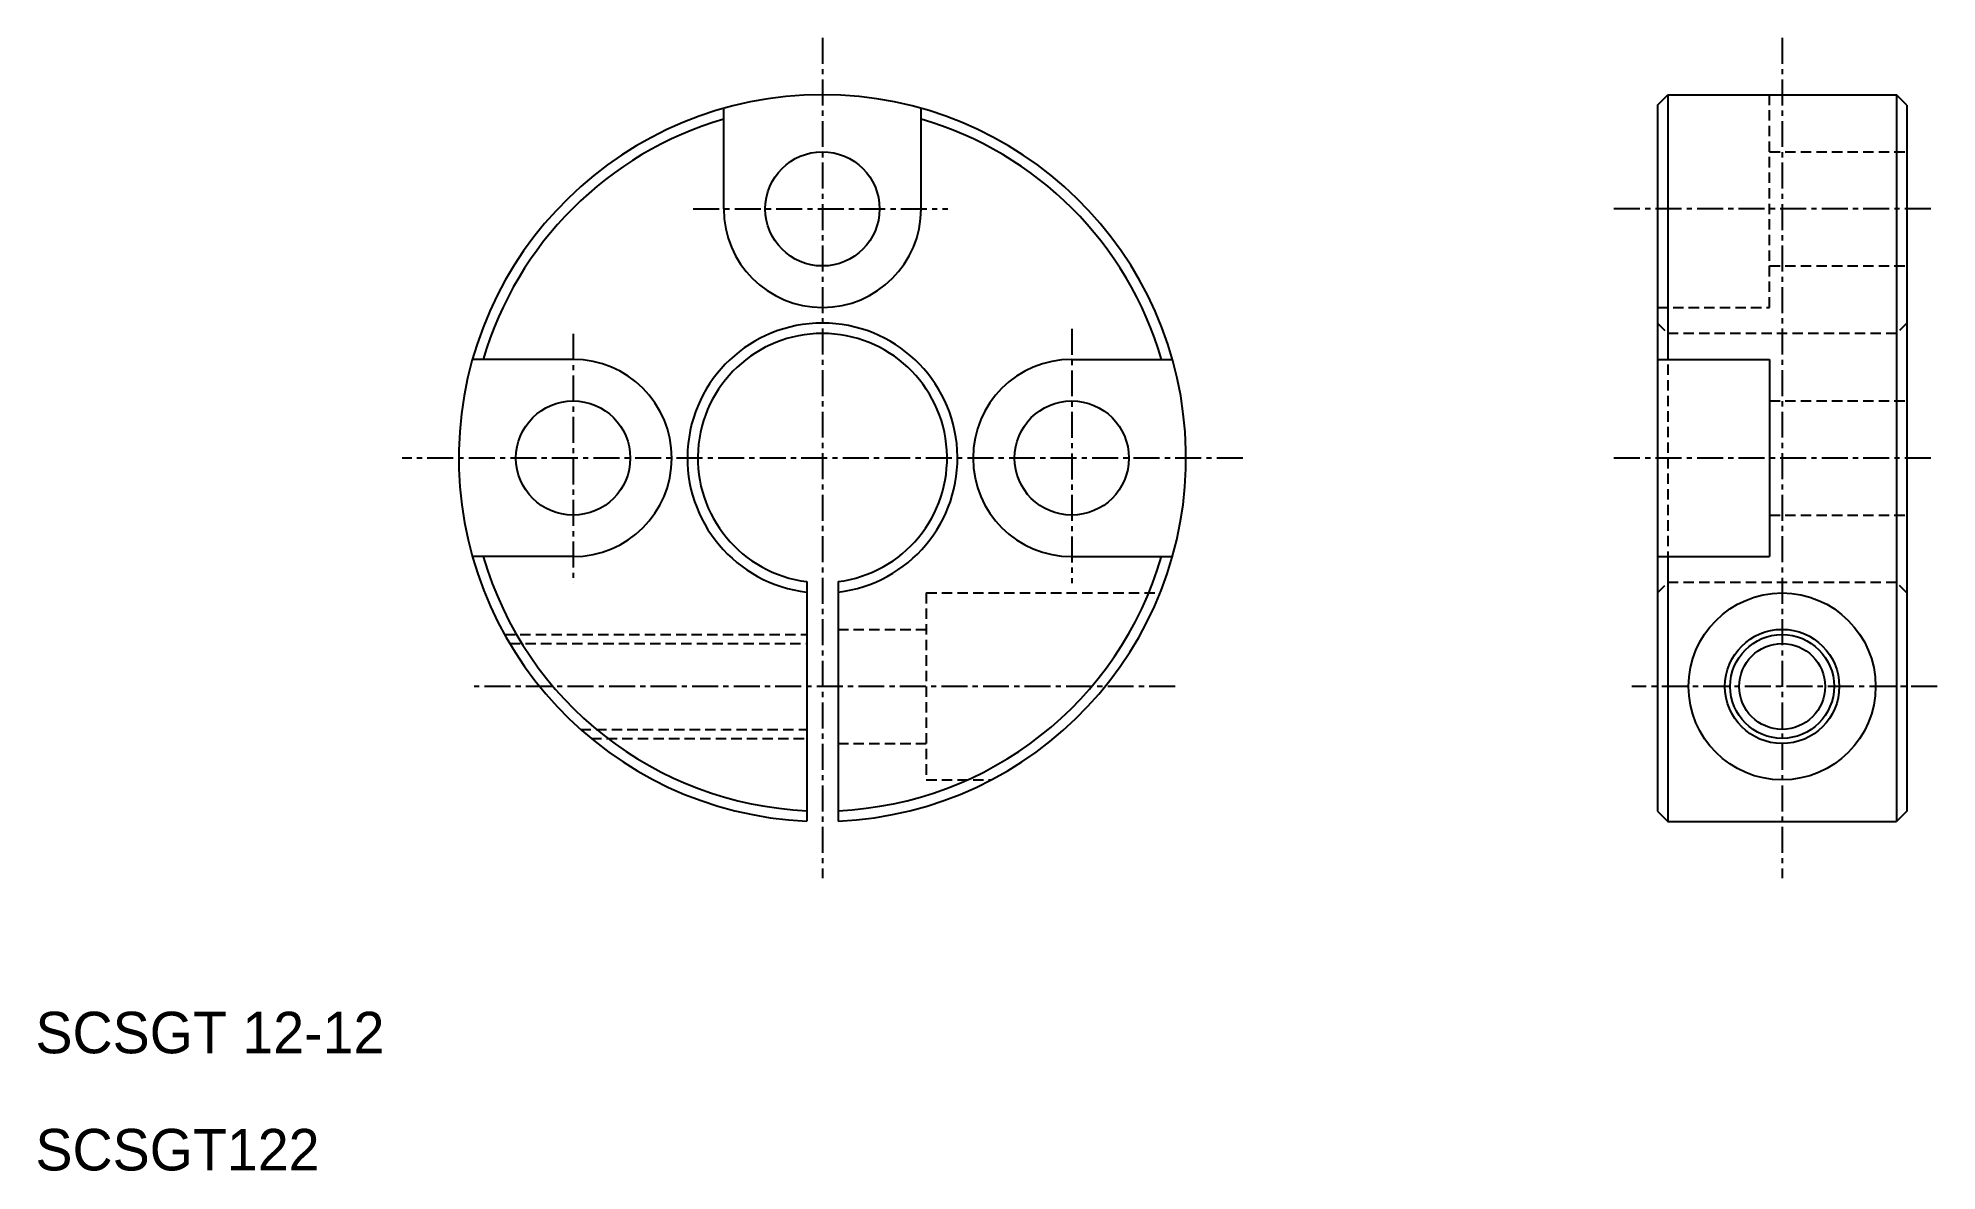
# Model space of a CAD drawing. Extents: x 53.6 to 145, y 73.3 to 127.8.
import ezdxf

# ---------------------------------------------------------------- set-up
doc = ezdxf.new("R2010")
doc.units = 0
doc.linetypes.add('CENTER', pattern=[2, 1.25, -0.25, 0.25, -0.25])
doc.linetypes.add('DASHED', pattern=[0.75, 0.5, -0.25])
doc.layers.get('0').update_dxf_attribs({"linetype": 'CONTINUOUS'})
doc.layers.add('CENTER', color=1, linetype='CENTER')

msp = doc.modelspace()

# ---------------------------------------------------------------- linework, layer by layer
at = {"color": 7, "linetype": 'CONTINUOUS'}
for p, q in [((86.624, 119.592), (86.624, 124.435)), ((96.124, 119.592), (96.124, 124.435)), ((131.568, 124.592), (132.068, 125.092)), ((131.568, 124.592), (131.568, 90.592)), ((132.068, 125.092), (132.068, 112.342)), ((132.068, 125.092), (143.068, 125.092)), ((143.068, 125.092), (143.068, 90.092)), ((143.568, 124.592), (143.068, 125.092)), ((143.568, 124.592), (143.568, 90.592)), ((79.374, 112.342), (74.531, 112.342)), ((103.374, 112.342), (108.217, 112.342)), ((131.568, 112.342), (136.968, 112.342)), ((136.968, 112.342), (136.968, 102.842)), ((79.374, 102.842), (74.531, 102.842)), ((103.374, 102.842), (108.217, 102.842)), ((131.568, 102.842), (136.968, 102.842)), ((132.068, 102.842), (132.068, 90.092)), ((90.624, 101.639), (90.624, 90.108)), ((92.124, 101.639), (92.124, 90.108)), ((131.568, 90.592), (132.068, 90.092)), ((143.568, 90.592), (143.068, 90.092)), ((132.068, 90.092), (143.068, 90.092)), ((143.068, 90.092), (143.068, 90.092))]:
    msp.add_line(p, q, dxfattribs=at)
at = {"color": 3, "linetype": 'DASHED'}
for p, q in [((136.968, 114.842), (136.968, 125.092)), ((136.968, 122.342), (143.568, 122.342)), ((136.968, 116.842), (143.568, 116.842)), ((131.568, 114.842), (136.968, 114.842)), ((131.568, 114.092), (132.068, 113.592)), ((143.068, 113.592), (132.068, 113.592)), ((132.068, 113.592), (132.068, 101.592)), ((143.568, 114.092), (143.068, 113.592)), ((143.068, 113.592), (143.068, 101.592)), ((136.968, 110.342), (143.568, 110.342)), ((136.968, 104.842), (143.568, 104.842)), ((131.568, 101.092), (132.068, 101.592)), ((143.068, 101.592), (132.068, 101.592)), ((143.568, 101.092), (143.068, 101.592)), ((96.374, 101.092), (107.622, 101.092)), ((96.374, 101.092), (96.374, 92.092)), ((76.077, 99.092), (90.624, 99.092)), ((92.124, 99.342), (96.374, 99.342)), ((76.326, 98.659), (90.624, 98.659)), ((79.733, 94.525), (90.624, 94.525)), ((80.238, 94.092), (90.624, 94.092)), ((92.124, 93.842), (96.374, 93.842)), ((96.374, 92.092), (99.498, 92.092))]:
    msp.add_line(p, q, dxfattribs=at)
at = {"color": 7, "linetype": 'CONTINUOUS'}
for centre, radius in [((91.374, 119.592), 2.75), ((79.374, 107.592), 2.75), ((103.374, 107.592), 2.75), ((137.568, 96.592), 4.5), ((137.568, 96.592), 2.75), ((137.568, 96.592), 2.067)]:
    msp.add_circle(centre, radius, dxfattribs=at)
at = {"color": 3, "linetype": 'CONTINUOUS'}
msp.add_circle((137.568, 96.592), 2.5, dxfattribs=at)
at = {"color": 7, "linetype": 'CONTINUOUS'}
for centre, radius, start, end in [((91.374, 107.592), 17.5, 272.45629, 267.54371), ((91.374, 107.592), 17, 106.2251, 163.7749), ((91.374, 107.592), 17, 16.2251, 73.7749), ((91.374, 119.592), 4.75, 180, 0), ((91.374, 107.592), 6.5, 276.62581, 263.37419), ((91.374, 107.592), 6, 277.18076, 262.81924), ((79.374, 107.592), 4.75, 270, 90), ((103.374, 107.592), 4.75, 90, 270), ((91.374, 107.592), 17, 196.2251, 267.47142), ((91.374, 107.592), 17, 272.52858, 343.7749)]:
    msp.add_arc(centre, radius, start, end, dxfattribs=at)
at = {"layer": 'CENTER', "color": 1, "linetype": 'CENTER'}
for p, q in [((91.374, 127.824), (91.374, 87.361)), ((137.568, 127.824), (137.568, 87.361)), ((85.152, 119.592), (97.404, 119.592)), ((144.725, 119.592), (129.469, 119.592)), ((79.374, 113.571), (79.374, 101.562)), ((103.374, 113.814), (103.374, 101.562)), ((111.605, 107.592), (71.142, 107.592)), ((144.725, 107.592), (129.469, 107.592)), ((108.354, 96.592), (74.394, 96.592)), ((145.023, 96.592), (130.328, 96.592))]:
    msp.add_line(p, q, dxfattribs=at)

# ---------------------------------------------------------------- texts
at = {"color": 7, "linetype": 'CONTINUOUS'}
for s, p in [('SCSGT 12-12', (53.495, 78.923)), ('SCSGT122', (53.495, 73.281))]:
    msp.add_text(s, height=2, dxfattribs=at).set_placement(p)

doc.saveas('drawing.dxf')
